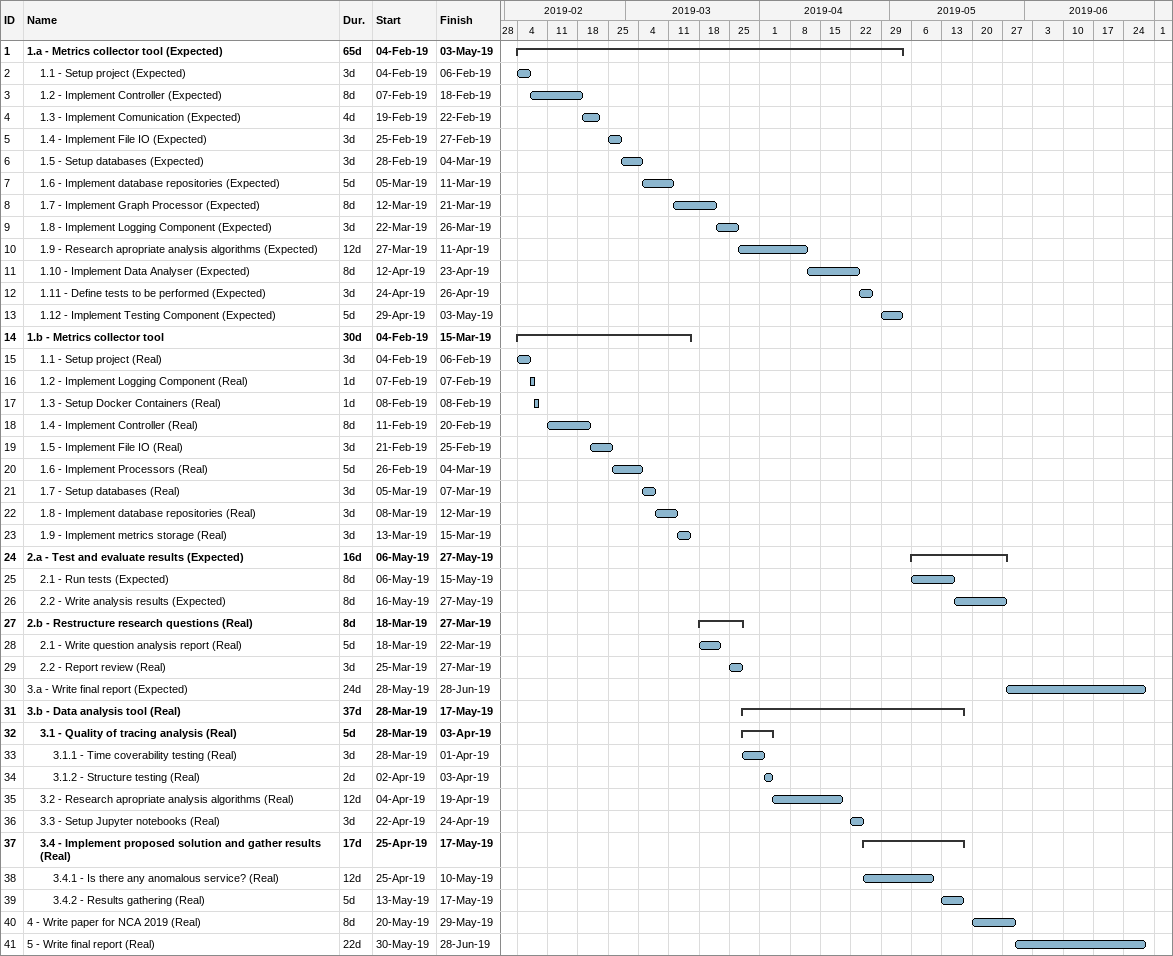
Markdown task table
| ID | Level | Task | Duration | Start | Finish |
|---|---|---|---|---|---|
| 1 | 1 | **1.a - Metrics collector tool (Expected)** | 65d | 2019-02-04 | 2019-05-03 |
| 2 | 2 | 1.1 - Setup project (Expected) | 3d | 2019-02-04 | 2019-02-06 |
| 3 | 2 | 1.2 - Implement Controller (Expected) | 8d | 2019-02-07 | 2019-02-18 |
| 4 | 2 | 1.3 - Implement Comunication (Expected) | 4d | 2019-02-19 | 2019-02-22 |
| 5 | 2 | 1.4 - Implement File IO (Expected) | 3d | 2019-02-25 | 2019-02-27 |
| 6 | 2 | 1.5 - Setup databases (Expected) | 3d | 2019-02-28 | 2019-03-04 |
| 7 | 2 | 1.6 - Implement database repositories (Expected) | 5d | 2019-03-05 | 2019-03-11 |
| 8 | 2 | 1.7 - Implement Graph Processor (Expected) | 8d | 2019-03-12 | 2019-03-21 |
| 9 | 2 | 1.8 - Implement Logging Component (Expected) | 3d | 2019-03-22 | 2019-03-26 |
| 10 | 2 | 1.9 - Research apropriate analysis algorithms (Expected) | 12d | 2019-03-27 | 2019-04-11 |
| 11 | 2 | 1.10 - Implement Data Analyser (Expected) | 8d | 2019-04-12 | 2019-04-23 |
| 12 | 2 | 1.11 - Define tests to be performed (Expected) | 3d | 2019-04-24 | 2019-04-26 |
| 13 | 2 | 1.12 - Implement Testing Component (Expected) | 5d | 2019-04-29 | 2019-05-03 |
| 14 | 1 | **1.b - Metrics collector tool** | 30d | 2019-02-04 | 2019-03-15 |
| 15 | 2 | 1.1 - Setup project (Real) | 3d | 2019-02-04 | 2019-02-06 |
| 16 | 2 | 1.2 - Implement Logging Component (Real) | 1d | 2019-02-07 | 2019-02-07 |
| 17 | 2 | 1.3 - Setup Docker Containers (Real) | 1d | 2019-02-08 | 2019-02-08 |
| 18 | 2 | 1.4 - Implement Controller (Real) | 8d | 2019-02-11 | 2019-02-20 |
| 19 | 2 | 1.5 - Implement File IO (Real) | 3d | 2019-02-21 | 2019-02-25 |
| 20 | 2 | 1.6 - Implement Processors (Real) | 5d | 2019-02-26 | 2019-03-04 |
| 21 | 2 | 1.7 - Setup databases (Real) | 3d | 2019-03-05 | 2019-03-07 |
| 22 | 2 | 1.8 - Implement database repositories (Real) | 3d | 2019-03-08 | 2019-03-12 |
| 23 | 2 | 1.9 - Implement metrics storage (Real) | 3d | 2019-03-13 | 2019-03-15 |
| 24 | 1 | **2.a - Test and evaluate results (Expected)** | 16d | 2019-05-06 | 2019-05-27 |
| 25 | 2 | 2.1 - Run tests (Expected) | 8d | 2019-05-06 | 2019-05-15 |
| 26 | 2 | 2.2 - Write analysis results (Expected) | 8d | 2019-05-16 | 2019-05-27 |
| 27 | 1 | **2.b - Restructure research questions (Real)** | 8d | 2019-03-18 | 2019-03-27 |
| 28 | 2 | 2.1 - Write question analysis report (Real) | 5d | 2019-03-18 | 2019-03-22 |
| 29 | 2 | 2.2 - Report review (Real) | 3d | 2019-03-25 | 2019-03-27 |
| 30 | 1 | 3.a - Write final report (Expected) | 24d | 2019-05-28 | 2019-06-28 |
| 31 | 1 | **3.b - Data analysis tool (Real)** | 37d | 2019-03-28 | 2019-05-17 |
| 32 | 2 | **3.1 - Quality of tracing analysis (Real)** | 5d | 2019-03-28 | 2019-04-03 |
| 33 | 3 | 3.1.1 - Time coverability testing (Real) | 3d | 2019-03-28 | 2019-04-01 |
| 34 | 3 | 3.1.2 - Structure testing (Real) | 2d | 2019-04-02 | 2019-04-03 |
| 35 | 2 | 3.2 - Research apropriate analysis algorithms (Real) | 12d | 2019-04-04 | 2019-04-19 |
| 36 | 2 | 3.3 - Setup Jupyter notebooks (Real) | 3d | 2019-04-22 | 2019-04-24 |
| 37 | 2 | **3.4 - Implement proposed solution and gather results (Real)** | 17d | 2019-04-25 | 2019-05-17 |
| 38 | 3 | 3.4.1 - Is there any anomalous service? (Real) | 12d | 2019-04-25 | 2019-05-10 |
| 39 | 3 | 3.4.2 - Results gathering (Real) | 5d | 2019-05-13 | 2019-05-17 |
| 40 | 1 | 4 - Write paper for NCA 2019 (Real) | 8d | 2019-05-20 | 2019-05-29 |
| 41 | 1 | 5 - Write final report (Real) | 22d | 2019-05-30 | 2019-06-28 |
